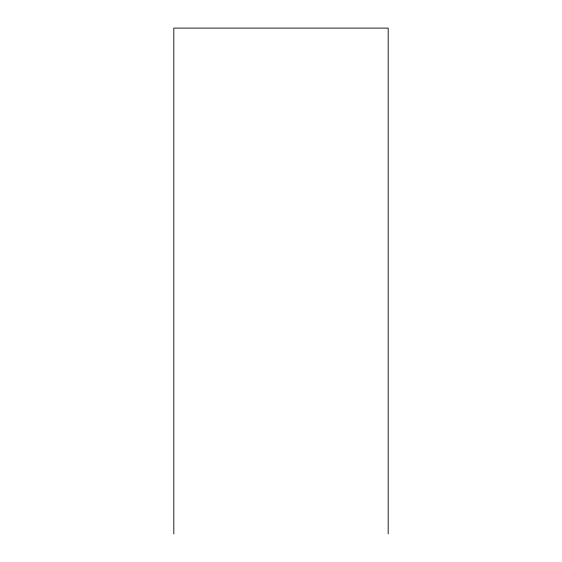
<?xml version="1.0" encoding="UTF-8"?>
<svg xmlns="http://www.w3.org/2000/svg" width="562" height="562" viewBox="0 0 562 562"><rect width="100%" height="100%" fill="white"/><g stroke="black" fill="none" stroke-linecap="round" stroke-linejoin="round"><path stroke-width="0.84" d="M388.187 533.9L388.187 28.1L173.813 28.1L173.813 533.9"/></g></svg>
